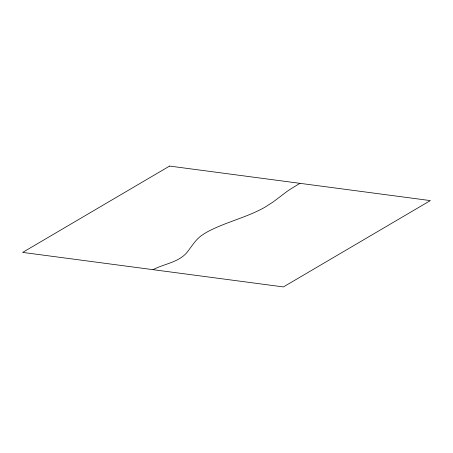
<?xml version="1.0" encoding="UTF-8"?>
<svg xmlns="http://www.w3.org/2000/svg" width="453" height="453" viewBox="0 0 453 453"><rect width="100%" height="100%" fill="white"/><g stroke="black" fill="none" stroke-linecap="round" stroke-linejoin="round"><path stroke-width="0.68" d="M299.965 183.329L291.03 188.759A264.269 81.223 -2.6 0 0 286.919 191.523L273.312 201.84L264.773 207.321A147.35 45.289 -2.6 0 1 259.773 209.966C242.887 218.386 224.309 222.853 207.633 231.715A106.415 32.707 -2.6 0 0 203.193 234.433C195.77 238.878 191.704 246.67 186.393 253.148C177.655 262.632 163.963 263.884 153.035 269.671M169.586 166.07L22.65 252.406L283.414 286.93L430.35 200.594L169.586 166.07"/></g></svg>
